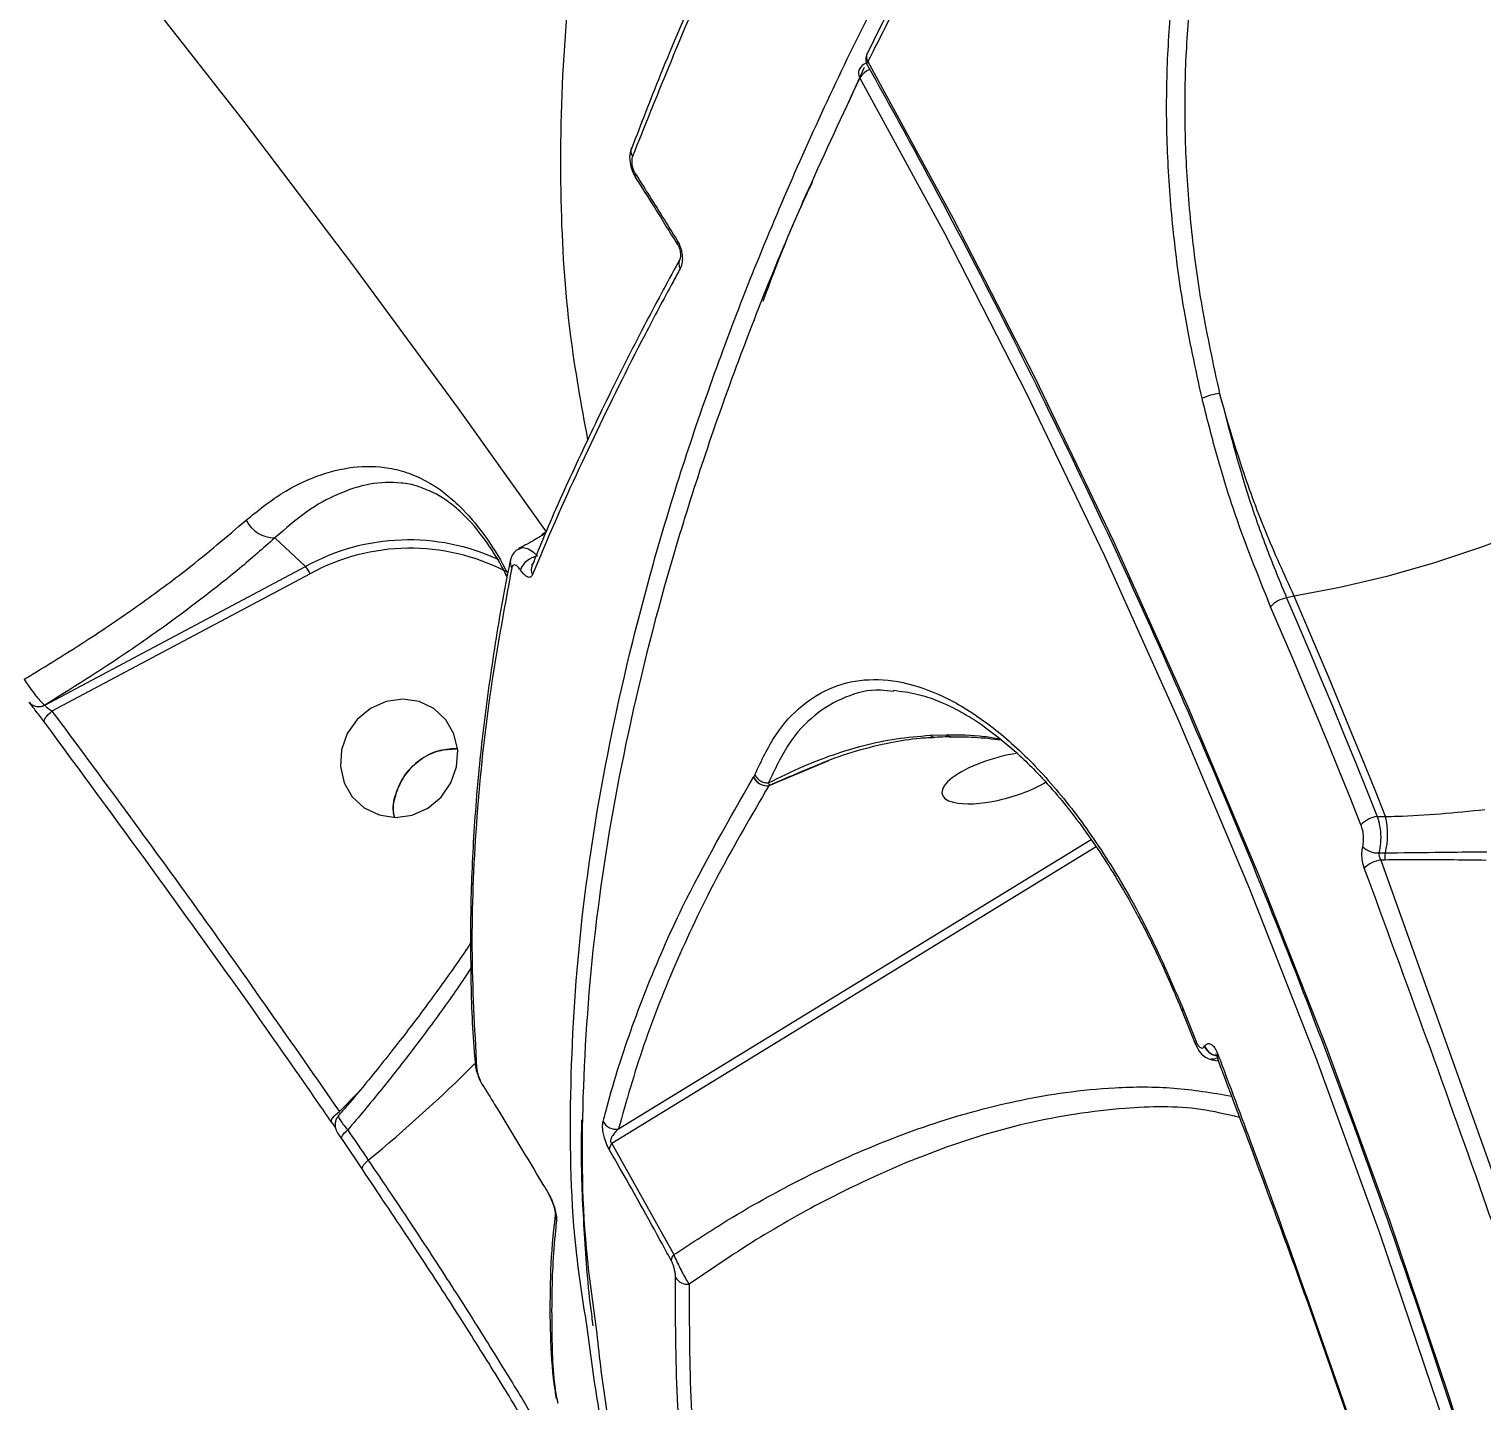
# Model space of a CAD drawing. Header units: millimetres. Extents: x -6523 to 7556, y -5559 to 6101.
# Drawn here: x -1828.2 to -1720.4, y 2638.8 to 2740.5 of the extents above; entities that cross this region are included whole.
import ezdxf

# ---------------------------------------------------------------- set-up
doc = ezdxf.new("R2010")
doc.units = ezdxf.units.MM
for name, color, linetype in [('DIKOM_ОБЪЕКТ', 7, 'Continuous'), ('DIKOM_РАЗМЕР_ЗОНА', 7, 'Continuous'), ('DIKOM_РАЗМЕР_ОБЪЕКТА', 7, 'Continuous')]:
    doc.layers.add(name, color=color, linetype=linetype)
doc.styles.add('style1', font='arial.ttf', dxfattribs={"width": 0.8})
doc.dimstyles.new('1-50', dxfattribs={"dimtxt": 300, "dimasz": 200, "dimexe": 100, "dimexo": 0, "dimgap": 100, "dimtad": 1, "dimtxsty": 'style1', "dimcen": 200, "dimclrd": 7, "dimclre": 7, "dimclrt": 7, "dimadec": 1, "dimazin": 2, "dimtfac": 1, "dimtmove": 0, "dimatfit": 2, "dimfxl": 0, "dimlwd": 25, "dimlwe": 18, "dimarcsym": 0})

# ---------------------------------------------------------------- blocks, each defined once
blk = doc.blocks.new('*D10')
at = {"layer": 'Defpoints', "color": 0, "transparency": 16777216}
for p in [(-1823.23, 4314.24), (3842.01, -3170.82), (6537.88, -3170.82)]:
    blk.add_point(p, dxfattribs=at)
at = {"layer": 'DIKOM_РАЗМЕР_ОБЪЕКТА', "color": 7, "lineweight": 18, "transparency": 16777216}
for p, q in [((-1823.23, 4314.24), (6637.88, 4314.24)), ((3842.01, -3170.82), (6637.88, -3170.82))]:
    blk.add_line(p, q, dxfattribs=at)
at = {"layer": 'DIKOM_РАЗМЕР_ОБЪЕКТА', "color": 7, "lineweight": 25, "transparency": 16777216}
blk.add_line((6537.88, 3914.24), (6537.88, -2770.82), dxfattribs=at)
at = {"layer": 'DIKOM_РАЗМЕР_ОБЪЕКТА', "color": 7, "transparency": 16777216}
for points in [[(6471.22, 3914.24), (6604.55, 3914.24), (6537.88, 4314.24)], [(6471.22, -2770.82), (6604.55, -2770.82), (6537.88, -3170.82)]]:
    blk.add_solid(points, dxfattribs=at)
at = {"layer": 'DIKOM_РАЗМЕР_ОБЪЕКТА', "color": 7, "transparency": 16777216, "insert": (6304.71, 207.11), "char_height": 300, "attachment_point": 5, "rotation": 90, "style": 'style1'}
blk.add_mtext('7500', dxfattribs=at)
blk = doc.blocks.new('*D13')
at = {"layer": 'Defpoints', "color": 0, "transparency": 16777216}
for p in [(-2358.18, 6101.03), (4341.71, -4605.15), (7455.88, -4605.15)]:
    blk.add_point(p, dxfattribs=at)
at = {"layer": 'DIKOM_РАЗМЕР_ЗОНА', "color": 7, "lineweight": 18, "transparency": 16777216}
for p, q in [((-2358.18, 6101.03), (7555.88, 6101.03)), ((4341.71, -4605.15), (7555.88, -4605.15))]:
    blk.add_line(p, q, dxfattribs=at)
at = {"layer": 'DIKOM_РАЗМЕР_ЗОНА', "color": 7, "lineweight": 25, "transparency": 16777216}
blk.add_line((7455.88, 5701.03), (7455.88, -4205.15), dxfattribs=at)
at = {"layer": 'DIKOM_РАЗМЕР_ЗОНА', "color": 7, "transparency": 16777216}
for points in [[(7389.22, 5701.03), (7522.55, 5701.03), (7455.88, 6101.03)], [(7389.22, -4205.15), (7522.55, -4205.15), (7455.88, -4605.15)]]:
    blk.add_solid(points, dxfattribs=at)
at = {"layer": 'DIKOM_РАЗМЕР_ЗОНА', "color": 7, "transparency": 16777216, "insert": (7222.71, 375.61), "char_height": 300, "attachment_point": 5, "rotation": 90, "style": 'style1'}
blk.add_mtext('10700', dxfattribs=at)

msp = doc.modelspace()

# ---------------------------------------------------------------- linework, layer by layer
at = {"layer": 'DIKOM_ОБЪЕКТ', "color": 7, "linetype": 'Continuous', "lineweight": 15}
for p, q in [((-1766.025, 2738.698), (-1766.017, 2738.713)), ((-1767.538, 2734.763), (-1766.227, 2737.654)), ((-1783.511, 2731.656), (-1783.501, 2731.68)), ((-1780.104, 2724.544), (-1780.096, 2724.529)), ((-1789.839, 2703.21), (-1790.151, 2702.998)), ((-1809.953, 2702.76), (-1807.669, 2700.643)), ((-1826.999, 2690.367), (-1807.669, 2700.643)), ((-1807.339, 2700.101), (-1826.475, 2689.929)), ((-1790.882, 2700.751), (-1790.871, 2700.776)), ((-1734.362, 2698.437), (-1734.925, 2698.316)), ((-1828.176, 2690.576), (-1828.167, 2690.566)), ((-1827.005, 2690.374), (-1826.999, 2690.367)), ((-1761.361, 2688.131), (-1760.171, 2688.172)), ((-1768.901, 2686.243), (-1773.32, 2684.387)), ((-1774.453, 2685.033), (-1774.441, 2685.052)), ((-1774.441, 2685.052), (-1774.361, 2685.208)), ((-1772.43, 2684.776), (-1773.297, 2684.401)), ((-1773.357, 2684.598), (-1773.297, 2684.401)), ((-1773.297, 2684.401), (-1773.32, 2684.387)), ((-1728.208, 2682.109), (-1727.599, 2682.118)), ((-1784.465, 2658.957), (-1749.425, 2680.401)), ((-1749.038, 2679.855), (-1784.958, 2657.872)), ((-1727.614, 2678.887), (-1727.949, 2678.884)), ((-1727.949, 2678.884), (-1715.822, 2644.942)), ((-1742.667, 2667.67), (-1741.673, 2665.202)), ((-1741.01, 2665.078), (-1741.002, 2665.091)), ((-1740.509, 2664.078), (-1740.002, 2664.007)), ((-1805.164, 2660.242), (-1803.782, 2661.665)), ((-1804.97, 2658.165), (-1803.442, 2655.922)), ((-1784.958, 2657.872), (-1780.362, 2649.633))]:
    msp.add_line(p, q, dxfattribs=at)
at = {"layer": 'DIKOM_ОБЪЕКТ', "color": 7, "linetype": 'Continuous', "lineweight": 15, "flags": 128}
for points in [[(-1874.105, 2806.174), (-1864.726, 2796.055), (-1855.518, 2785.844), (-1846.488, 2775.547), (-1837.64, 2765.172), (-1828.982, 2754.724), (-1820.518, 2744.211), (-1812.254, 2733.639), (-1804.195, 2723.015), (-1796.347, 2712.346), (-1789.821, 2703.212)], [(-1765.999, 2737.769), (-1765.999, 2737.769), (-1766.026, 2737.857), (-1766.019, 2737.96), (-1765.977, 2738.075)], [(-1765.977, 2738.075), (-1759.643, 2726.448), (-1753.573, 2714.595), (-1747.771, 2702.521), (-1742.24, 2690.237), (-1736.984, 2677.749), (-1732.006, 2665.065), (-1727.31, 2652.195), (-1722.898, 2639.146), (-1718.774, 2625.926), (-1714.94, 2612.546), (-1711.4, 2599.013), (-1708.154, 2585.336), (-1705.205, 2571.525), (-1702.556, 2557.588), (-1700.208, 2543.534), (-1698.162, 2529.373), (-1696.42, 2515.114), (-1694.983, 2500.766), (-1693.852, 2486.339), (-1693.027, 2471.842), (-1692.51, 2457.284)], [(-1693.322, 2456.912), (-1693.838, 2471.426), (-1694.66, 2485.879), (-1695.788, 2500.263), (-1697.221, 2514.568), (-1698.958, 2528.784), (-1700.997, 2542.903), (-1703.339, 2556.914), (-1705.98, 2570.809), (-1708.919, 2584.579), (-1712.155, 2598.215), (-1715.686, 2611.707), (-1719.508, 2625.047), (-1723.619, 2638.227), (-1728.017, 2651.237), (-1732.699, 2664.068), (-1737.662, 2676.714), (-1742.903, 2689.165), (-1748.417, 2701.412), (-1754.202, 2713.449), (-1760.254, 2725.267), (-1766.568, 2736.859)], [(-1688.386, 2722.473), (-1690.246, 2720.373), (-1692.387, 2718.268), (-1694.79, 2716.176), (-1697.432, 2714.116), (-1700.291, 2712.108), (-1703.339, 2710.169), (-1706.549, 2708.317), (-1709.891, 2706.57), (-1713.336, 2704.943), (-1716.852, 2703.45), (-1720.406, 2702.106), (-1723.966, 2700.923), (-1727.501, 2699.911), (-1730.976, 2699.08), (-1734.362, 2698.437)], [(-1790.137, 2702.97), (-1790.136, 2702.971), (-1789.927, 2703.078)], [(-1729.413, 2681.492), (-1730.226, 2683.53), (-1731.046, 2685.564), (-1731.873, 2687.593), (-1732.707, 2689.617), (-1733.548, 2691.636), (-1734.397, 2693.65), (-1735.252, 2695.658), (-1736.114, 2697.662)], [(-1734.925, 2698.316), (-1734.061, 2696.308), (-1733.204, 2694.294), (-1732.354, 2692.276), (-1731.51, 2690.253), (-1730.674, 2688.224), (-1729.845, 2686.191), (-1729.023, 2684.153), (-1728.208, 2682.109)], [(-1727.599, 2682.118), (-1728.42, 2684.176), (-1729.247, 2686.228), (-1730.082, 2688.276), (-1730.923, 2690.319), (-1731.772, 2692.356), (-1732.629, 2694.388), (-1733.492, 2696.416), (-1734.362, 2698.437)], [(-1804.205, 2683.564), (-1803.319, 2682.745), (-1802.224, 2682.225), (-1801.008, 2682.045), (-1799.771, 2682.22), (-1798.612, 2682.735), (-1797.625, 2683.55), (-1796.891, 2684.597), (-1796.469, 2685.793), (-1796.392, 2687.04), (-1796.667, 2688.237), (-1797.273, 2689.288), (-1798.159, 2690.107), (-1799.254, 2690.627), (-1800.47, 2690.807), (-1801.707, 2690.632), (-1802.866, 2690.117), (-1803.852, 2689.302), (-1804.587, 2688.255), (-1805.009, 2687.059), (-1805.086, 2685.812), (-1804.81, 2684.614), (-1804.205, 2683.564)], [(-1827.024, 2689.095), (-1827.051, 2689.154), (-1827.048, 2689.233), (-1827.015, 2689.329), (-1826.953, 2689.439), (-1826.864, 2689.558), (-1826.752, 2689.683), (-1826.621, 2689.808), (-1826.475, 2689.929)], [(-1761.361, 2688.131), (-1761.166, 2688.023), (-1761.003, 2688.003)], [(-1742.629, 2667.892), (-1742.504, 2667.584), (-1742.379, 2667.275), (-1742.255, 2666.967), (-1742.13, 2666.658), (-1742.006, 2666.349), (-1741.882, 2666.04), (-1741.758, 2665.731), (-1741.635, 2665.422)], [(-1805.733, 2659.436), (-1805.759, 2659.494), (-1805.755, 2659.571), (-1805.72, 2659.665), (-1805.655, 2659.771), (-1805.564, 2659.886), (-1805.448, 2660.006), (-1805.313, 2660.126), (-1805.164, 2660.242)], [(-1804.97, 2658.165), (-1804.99, 2658.21), (-1804.993, 2658.28), (-1804.972, 2658.362), (-1804.928, 2658.455), (-1804.861, 2658.556), (-1804.774, 2658.661), (-1804.669, 2658.769), (-1804.549, 2658.875)], [(-1804.549, 2658.875), (-1804.357, 2658.595), (-1804.166, 2658.315), (-1803.975, 2658.035), (-1803.784, 2657.755), (-1803.593, 2657.474), (-1803.403, 2657.194), (-1803.212, 2656.914), (-1803.022, 2656.634)]]:
    msp.add_lwpolyline(points, dxfattribs=at)
at = {"layer": 'DIKOM_ОБЪЕКТ', "color": 7, "linetype": 'Continuous', "lineweight": 15}
for centre, radius, start, end in [((-1765.127, 2738.259), 1, 153.93375, 194.66236), ((-1765.429, 2738.431), 0.653, 155.84914, 213.01366), ((-1766.009, 2737.216), 0.664, 156.4871, 212.52709), ((-1765.717, 2737.045), 1, 111.65494, 154.21088), ((-1765.185, 2736.023), 1.616, 114.19227, 148.8438), ((-1765.127, 2738.259), 1, 194.66236, 209.31719), ((-1782.852, 2731.432), 0.696, 161.21048, 214.11136), ((-1782.956, 2729.658), 0.305, 155.85008, 207.78409), ((-1779.83, 2724.68), 0.306, 155.83959, 206.37989), ((-1779.217, 2723.116), 0.773, 152.12764, 209.26817), ((-1739.131, 2708.186), 5.342, 98.29965, 112.77274), ((-1809.916, 2705.21), 2.45, 207.60033, 269.11682), ((-1800.013, 2686.754), 15.859, 65.1564, 118.86585), ((-1799.922, 2686.542), 15.456, 62.68616, 118.68076), ((-1791.77, 2700.943), 0.732, 169.11057, 212.61767), ((-1790.289, 2699.881), 1.534, 96.94173, 160.8639), ((-1809.609, 2699.092), 2.483, 23.97303, 38.63995), ((-1790.113, 2700.44), 0.829, 157.94936, 208.95267), ((-1734.639, 2696.386), 1.951, 98.44609, 139.15565), ((-1827.463, 2691.214), 0.956, 221.78125, 298.57677), ((-1827.457, 2691.207), 0.956, 221.77378, 298.58326), ((-1773.451, 2685.473), 1.094, 203.67026, 276.90489), ((-1773.442, 2685.478), 1.087, 203.08821, 277.63051), ((-1727.952, 2680.126), 2, 97.37511, 136.92425), ((-1733.136, 2680.783), 5.696, 346.09727, 13.55152), ((-1728.16, 2680.991), 1.583, 224.93012, 272.94004), ((-1726.506, 2679.137), 1.136, 165.84709, 192.70246), ((-1727.691, 2676.806), 2.093, 97.07453, 134.77275), ((-1741.434, 2665.273), 0.249, 143.38109, 196.06997), ((-1739.928, 2665.522), 1.17, 202.275, 268.49794), ((-1739.919, 2665.535), 1.17, 202.27825, 268.49469), ((-1739.853, 2664.35), 0.227, 139.27194, 192.68798), ((-1875.408, 2744.469), 113.819, 309.49215, 314.84994), ((-1794.333, 2663.871), 0.768, 184.12329, 211.38619), ((-1794.31, 2662.276), 0.257, 185.76622, 209.33073), ((-1784.671, 2659.989), 1.052, 207.22716, 281.27772), ((-1784.457, 2657.385), 0.699, 135.78157, 175.91615), ((-1788.278, 2652.562), 0.895, 172.68567, 207.79501), ((-1779.887, 2649.144), 0.682, 134.1779, 174.51179), ((-1779.346, 2648.474), 1.04, 210.5397, 276.76285)]:
    msp.add_arc(centre, radius, start, end, dxfattribs=at)
for start_param, end_param in [(4.3633399, 6.8253968), (0.5422115, 2.3044186)]:
    msp.add_ellipse((-1756.016, 2684.98), major_axis=(-4.457, -1.226), ratio=0.3336051, start_param=start_param, end_param=end_param, dxfattribs=at)
for points, knots in [([(-1124.353, 3075.64), (-1125.253, 3075.861), (-1128.437, 3076.644), (-1134.126, 3077.784), (-1141.396, 3079.058), (-1148.858, 3080.118), (-1156.478, 3080.976), (-1164.264, 3081.631), (-1172.215, 3082.083), (-1180.334, 3082.333), (-1188.624, 3082.383), (-1197.087, 3082.231), (-1205.724, 3081.878), (-1214.539, 3081.323), (-1223.536, 3080.566), (-1232.707, 3079.607), (-1242.019, 3078.45), (-1251.436, 3077.099), (-1260.931, 3075.557), (-1270.502, 3073.825), (-1280.152, 3071.903), (-1289.883, 3069.791), (-1299.7, 3067.489), (-1309.604, 3064.997), (-1319.598, 3062.312), (-1329.685, 3059.436), (-1339.869, 3056.366), (-1350.148, 3053.102), (-1360.495, 3049.653), (-1370.867, 3046.033), (-1381.228, 3042.254), (-1391.566, 3038.321), (-1401.885, 3034.233), (-1412.191, 3029.987), (-1422.486, 3025.584), (-1432.774, 3021.022), (-1443.056, 3016.3), (-1453.337, 3011.416), (-1463.619, 3006.369), (-1473.905, 3001.157), (-1484.173, 2995.792), (-1494.379, 2990.294), (-1504.485, 2984.684), (-1514.481, 2978.969), (-1524.373, 2973.145), (-1534.164, 2967.211), (-1543.854, 2961.168), (-1553.442, 2955.016), (-1562.93, 2948.755), (-1572.315, 2942.384), (-1581.599, 2935.904), (-1590.78, 2929.315), (-1599.85, 2922.623), (-1608.782, 2915.848), (-1617.549, 2909.01), (-1626.133, 2902.122), (-1634.532, 2895.187), (-1642.747, 2888.204), (-1650.778, 2881.173), (-1658.626, 2874.094), (-1666.291, 2866.968), (-1673.771, 2859.794), (-1681.067, 2852.573), (-1688.179, 2845.304), (-1695.102, 2837.993), (-1701.82, 2830.654), (-1708.312, 2823.313), (-1714.56, 2815.986), (-1720.561, 2808.679), (-1726.317, 2801.391), (-1731.826, 2794.123), (-1737.091, 2786.873), (-1742.11, 2779.642), (-1746.884, 2772.431), (-1751.412, 2765.24), (-1755.695, 2758.067), (-1759.722, 2750.918), (-1763.175, 2744.455), (-1765.167, 2740.402), (-1766.002, 2738.703)], [0, 0, 0, 0, 0.0052363, 0.0185062, 0.0317826, 0.0449891, 0.0581356, 0.0712368, 0.0843073, 0.0973621, 0.1104157, 0.1234801, 0.1365682, 0.1496946, 0.1628741, 0.1761215, 0.1894001, 0.2026256, 0.2157851, 0.228894, 0.2419673, 0.2550197, 0.2680664, 0.2811206, 0.2941939, 0.307301, 0.3204568, 0.3336763, 0.3469502, 0.3601995, 0.3733731, 0.3864919, 0.3995705, 0.412624, 0.4256673, 0.4387154, 0.4517783, 0.4648707, 0.4780075, 0.4912036, 0.5044676, 0.5177231, 0.5308932, 0.5440216, 0.5571192, 0.5701964, 0.583264, 0.5963326, 0.6094102, 0.6225066, 0.6356323, 0.648798, 0.6620138, 0.6752413, 0.6884296, 0.7015735, 0.7146838, 0.7277709, 0.7408454, 0.7539179, 0.7669975, 0.7800924, 0.7932134, 0.806371, 0.8195755, 0.8328118, 0.8460216, 0.8591822, 0.8723065, 0.8854051, 0.8984883, 0.9115663, 0.9246494, 0.937745, 0.9508633, 0.9640149, 0.9772098, 0.990448, 1, 1, 1, 1]), ([(-1123.883, 3075.305), (-1126.617, 3075.923), (-1133.983, 3077.586), (-1146.695, 3079.633), (-1162.173, 3081.238), (-1178.577, 3082.024), (-1195.872, 3081.97), (-1214.024, 3081.05), (-1232.632, 3079.287), (-1251.62, 3076.705), (-1270.909, 3073.349), (-1290.811, 3069.162), (-1311.284, 3064.126), (-1332.268, 3058.235), (-1353.302, 3051.62), (-1374.312, 3044.321), (-1395.226, 3036.391), (-1416.387, 3027.702), (-1437.728, 3018.251), (-1459.179, 3008.053), (-1480.02, 2997.458), (-1500.194, 2986.541), (-1519.665, 2975.377), (-1538.993, 2963.655), (-1558.11, 2951.388), (-1576.948, 2938.607), (-1595.345, 2925.41), (-1613.234, 2911.833), (-1630.558, 2897.915), (-1647.366, 2883.607), (-1663.574, 2868.944), (-1679.112, 2853.968), (-1693.636, 2839.009), (-1707.122, 2824.119), (-1719.565, 2809.346), (-1731.169, 2794.448), (-1741.86, 2779.473), (-1751.555, 2764.477), (-1759.615, 2750.655), (-1764.026, 2741.932), (-1765.977, 2738.075)], [0, 0, 0, 0, 0.01565149, 0.04216745, 0.06870383, 0.09521979, 0.12250599, 0.14981435, 0.17710056, 0.20361651, 0.23015288, 0.25666892, 0.2839551, 0.31126347, 0.33854965, 0.36506564, 0.39160203, 0.41811795, 0.44540407, 0.47271249, 0.49999873, 0.52556005, 0.55113959, 0.57670085, 0.60294945, 0.62921792, 0.65546669, 0.68198269, 0.7085191, 0.73503516, 0.76232143, 0.78962984, 0.81691613, 0.84343216, 0.8699686, 0.89648453, 0.92377086, 0.95107927, 0.97836552, 1, 1, 1, 1]), ([(-1786.74, 2710.037), (-1787.213, 2712.625), (-1788.263, 2718.374), (-1788.869, 2728.108), (-1788.643, 2739.166), (-1787.309, 2751.01), (-1784.888, 2763.342), (-1781.324, 2776.144), (-1776.6, 2789.378), (-1770.874, 2802.607), (-1764.225, 2815.772), (-1756.748, 2828.815), (-1748.246, 2842.094), (-1738.698, 2855.568), (-1728.11, 2869.194), (-1716.466, 2882.964), (-1703.759, 2896.825), (-1689.937, 2910.796), (-1675.18, 2924.663), (-1659.85, 2938.098), (-1644.123, 2951.011), (-1628.109, 2963.38), (-1611.369, 2975.562), (-1593.935, 2987.509), (-1575.855, 2999.178), (-1557.639, 3010.25), (-1539.367, 3020.714), (-1521.111, 3030.569), (-1502.472, 3040.046), (-1483.497, 3049.085), (-1464.241, 3057.702), (-1451.365, 3062.963), (-1444.929, 3065.593)], [0, 0, 0, 0, 0.0249861, 0.0554879, 0.0892072, 0.1229523, 0.156671, 0.1913838, 0.2261253, 0.2608375, 0.2934958, 0.3261787, 0.3588365, 0.392437, 0.4260647, 0.4596651, 0.4944807, 0.5292964, 0.5646123, 0.5999279, 0.6330972, 0.6662926, 0.6994622, 0.7335984, 0.7677621, 0.8018986, 0.8344682, 0.867061, 0.8996307, 0.9330788, 0.9665518, 1, 1, 1, 1]), ([(-1786.759, 2644.055), (-1787.054, 2645.89), (-1787.951, 2651.48), (-1788.169, 2661.405), (-1787.446, 2673.778), (-1785.462, 2686.653), (-1782.314, 2699.949), (-1777.998, 2713.613), (-1772.537, 2727.579), (-1765.936, 2741.808), (-1758.185, 2756.28), (-1749.318, 2770.966), (-1739.373, 2785.82), (-1728.398, 2800.771), (-1716.443, 2815.75), (-1703.536, 2830.71), (-1689.68, 2845.627), (-1674.917, 2860.475), (-1659.299, 2875.211), (-1642.903, 2889.764), (-1625.801, 2904.067), (-1608.043, 2918.073), (-1589.645, 2931.752), (-1570.649, 2945.089), (-1551.12, 2958.044), (-1531.15, 2970.558), (-1510.831, 2982.573), (-1491.184, 2993.509), (-1472.273, 3003.439), (-1454.15, 3012.441), (-1435.884, 3021.004), (-1417.557, 3029.089), (-1399.335, 3036.626), (-1381.262, 3043.597), (-1365.225, 3049.373), (-1355.22, 3052.694), (-1351.143, 3054.047)], [0, 0, 0, 0, 0.015189, 0.04629209, 0.07739534, 0.10859648, 0.13984761, 0.17109869, 0.20229995, 0.23340298, 0.26450578, 0.29570661, 0.32695741, 0.35820803, 0.38940887, 0.42051169, 0.45161472, 0.48281582, 0.51406679, 0.54531775, 0.57651864, 0.60762179, 0.63872484, 0.66992576, 0.70117676, 0.73242771, 0.76362877, 0.79473176, 0.82147836, 0.84836708, 0.87528754, 0.90220785, 0.92909657, 0.95547734, 0.98185811, 1, 1, 1, 1]), ([(-1755.754, 2784.827), (-1758.597, 2780.266), (-1764.285, 2771.144), (-1771.633, 2757.608), (-1778.166, 2744.192), (-1781.674, 2735.425), (-1783.428, 2731.042)], [0, 0, 0, 0, 0.2486166, 0.4972327, 0.7486166, 1, 1, 1, 1]), ([(-1741.199, 2713.112), (-1741.675, 2715.3), (-1742.554, 2719.332), (-1743.36, 2725.343), (-1743.798, 2730.992), (-1743.87, 2736.567), (-1743.554, 2741.993), (-1742.856, 2747.21), (-1741.774, 2752.172), (-1740.287, 2756.794), (-1738.453, 2761.075), (-1736.933, 2763.558), (-1736.174, 2764.797)], [0, 0, 0, 0, 0.1166818, 0.2150849, 0.3137989, 0.4122013, 0.5100618, 0.6082249, 0.7060833, 0.8039542, 0.9021329, 1, 1, 1, 1]), ([(-1735.014, 2764.105), (-1735.756, 2762.892), (-1737.243, 2760.463), (-1739.036, 2756.273), (-1740.489, 2751.747), (-1741.546, 2746.888), (-1742.226, 2741.777), (-1742.532, 2736.461), (-1742.459, 2730.998), (-1742.026, 2725.461), (-1741.233, 2719.57), (-1740.37, 2715.617), (-1739.902, 2713.473)], [0, 0, 0, 0, 0.0977718, 0.1958558, 0.2936291, 0.3914568, 0.4895937, 0.5874226, 0.685896, 0.7846777, 0.8831539, 1, 1, 1, 1]), ([(-1771.792, 2757.84), (-1772.956, 2755.527), (-1775.297, 2750.875), (-1778.471, 2743.952), (-1781.232, 2737.533), (-1782.793, 2733.464), (-1783.482, 2731.669)], [0, 0, 0, 0, 0.2614253, 0.5256312, 0.7907302, 1, 1, 1, 1]), ([(-1765.999, 2737.769), (-1764.973, 2735.927), (-1761.998, 2730.583), (-1757.239, 2721.589), (-1751.795, 2710.731), (-1746.577, 2699.69), (-1741.584, 2688.476), (-1736.819, 2677.093), (-1732.285, 2665.548), (-1727.984, 2653.848), (-1723.919, 2641.999), (-1720.093, 2630.007), (-1716.506, 2617.878), (-1713.161, 2605.62), (-1710.06, 2593.239), (-1707.204, 2580.742), (-1704.595, 2568.135), (-1702.235, 2555.425), (-1700.125, 2542.62), (-1698.266, 2529.726), (-1696.658, 2516.75), (-1695.304, 2503.7), (-1694.202, 2490.582), (-1693.357, 2477.403), (-1692.85, 2466.269), (-1692.661, 2459.524), (-1692.596, 2457.202)], [0, 0, 0, 0, 0.0228166, 0.0662017, 0.1095869, 0.1529712, 0.1963555, 0.2397394, 0.2831229, 0.3265066, 0.3698892, 0.4132717, 0.4566543, 0.5000367, 0.543419, 0.5868007, 0.6301821, 0.6735639, 0.7169461, 0.7603273, 0.8037086, 0.8470897, 0.8904714, 0.9338526, 0.9772336, 1, 1, 1, 1]), ([(-1766.568, 2736.859), (-1767.871, 2734.092), (-1771.409, 2726.58), (-1776.246, 2714.531), (-1780.765, 2700.828), (-1784.106, 2687.468), (-1786.295, 2674.501), (-1787.237, 2662.023), (-1787.214, 2651.874), (-1786.401, 2646.115), (-1786.123, 2644.144)], [0, 0, 0, 0, 0.0819272, 0.2223873, 0.3632901, 0.5044187, 0.6455467, 0.7864497, 0.92691, 1, 1, 1, 1]), ([(-1783.49, 2731.651), (-1783.531, 2731.549), (-1783.658, 2731.232), (-1783.644, 2730.656), (-1783.498, 2730.004), (-1783.306, 2729.676), (-1783.216, 2729.524)], [0, 0, 0, 0, 0.1598433, 0.4969368, 0.7662489, 1, 1, 1, 1]), ([(-1783.428, 2731.042), (-1783.432, 2731.031), (-1783.46, 2730.955), (-1783.492, 2730.795), (-1783.492, 2730.539), (-1783.447, 2730.273), (-1783.361, 2730.006), (-1783.276, 2729.857), (-1783.234, 2729.783)], [0, 0, 0, 0, 0.0354146, 0.2573066, 0.4481717, 0.6281342, 0.8143077, 1, 1, 1, 1]), ([(-1783.234, 2729.783), (-1782.919, 2729.285), (-1781.868, 2727.624), (-1780.834, 2725.967), (-1780.11, 2724.806)], [0, 0, 0, 0, 0.2996377, 1, 1, 1, 1]), ([(-1783.23, 2729.513), (-1782.745, 2728.753), (-1781.685, 2727.088), (-1780.669, 2725.434), (-1780.118, 2724.535)], [0, 0, 0, 0, 0.45697972, 1, 1, 1, 1]), ([(-1773.747, 2720.305), (-1773.048, 2722.181), (-1771.96, 2725.102), (-1770.57, 2728.099), (-1770.073, 2729.171)], [0, 0, 0, 0, 0.64225353, 1, 1, 1, 1]), ([(-1780.11, 2724.806), (-1780.048, 2724.694), (-1779.924, 2724.471), (-1779.798, 2724.067), (-1779.732, 2723.661), (-1779.732, 2723.267), (-1779.79, 2722.953), (-1779.861, 2722.801), (-1779.891, 2722.738)], [0, 0, 0, 0, 0.164328, 0.3291674, 0.4897101, 0.6616418, 0.8613953, 1, 1, 1, 1]), ([(-1779.884, 2723.481), (-1780.73, 2721.922), (-1782.607, 2718.46), (-1785.233, 2713.261), (-1787.792, 2707.873), (-1789.663, 2703.709), (-1790.6, 2701.392), (-1790.853, 2700.766)], [0, 0, 0, 0, 0.1958358, 0.4347876, 0.6734161, 0.9117259, 1, 1, 1, 1]), ([(-1780.096, 2724.528), (-1780.094, 2724.525), (-1780.072, 2724.494), (-1780.015, 2724.382), (-1779.948, 2724.208), (-1779.897, 2724.011), (-1779.871, 2723.817), (-1779.869, 2723.636), (-1779.893, 2723.494), (-1779.9, 2723.479), (-1779.904, 2723.471)], [0, 0, 0, 0, 0.0104029, 0.1257473, 0.2421738, 0.35764, 0.4824249, 0.6253884, 0.8008491, 1, 1, 1, 1]), ([(-1779.891, 2722.738), (-1780.07, 2722.409), (-1780.966, 2720.759), (-1783.213, 2716.518), (-1786.382, 2710.16), (-1789.062, 2704.286), (-1790.447, 2700.975), (-1790.839, 2700.039)], [0, 0, 0, 0, 0.0413727, 0.2068697, 0.5381499, 0.8694301, 1, 1, 1, 1]), ([(-1736.114, 2697.662), (-1737.081, 2700.066), (-1738.546, 2703.708), (-1740.159, 2708.98), (-1740.852, 2711.735), (-1741.199, 2713.112)], [0, 0, 0, 0, 0.4927561, 0.7463841, 1, 1, 1, 1]), ([(-1734.362, 2698.437), (-1735.091, 2700.034), (-1736.524, 2703.174), (-1738.383, 2708.23), (-1739.394, 2711.718), (-1739.902, 2713.473)], [0, 0, 0, 0, 0.3395466, 0.6677684, 1, 1, 1, 1]), ([(-1739.902, 2713.473), (-1739.216, 2710.858), (-1738.177, 2706.898), (-1736.414, 2701.907), (-1735.421, 2699.513), (-1734.925, 2698.316)], [0, 0, 0, 0, 0.4928133, 0.7464087, 1, 1, 1, 1]), ([(-1812.087, 2704.075), (-1811.218, 2704.775), (-1809.477, 2706.177), (-1806.794, 2707.445), (-1804.138, 2708.118), (-1801.877, 2708.073), (-1800.029, 2707.603), (-1798.663, 2706.984), (-1797.388, 2706.141), (-1796.01, 2704.952), (-1794.442, 2703.098), (-1793.246, 2701.251), (-1792.74, 2700.198), (-1792.676, 2700.065)], [0, 0, 0, 0, 0.1311485, 0.2624316, 0.4002218, 0.5379589, 0.614386, 0.6907349, 0.7505473, 0.8102468, 0.8986072, 0.9871748, 1, 1, 1, 1]), ([(-1799.264, 2706.545), (-1799.279, 2706.551), (-1799.73, 2706.742), (-1800.929, 2706.898), (-1802.908, 2706.861), (-1805.235, 2706.098), (-1807.607, 2704.811), (-1809.165, 2703.449), (-1809.953, 2702.76)], [0, 0, 0, 0, 0.0042652, 0.1266902, 0.347592, 0.57333, 0.7842312, 1, 1, 1, 1]), ([(-1792.717, 2699.836), (-1792.801, 2700.013), (-1793.279, 2701.013), (-1794.393, 2702.752), (-1795.798, 2704.398), (-1797.006, 2705.415), (-1798.111, 2706.122), (-1798.853, 2706.394), (-1799.264, 2706.545)], [0, 0, 0, 0, 0.047986, 0.2714497, 0.4945788, 0.647395, 0.8046728, 1, 1, 1, 1]), ([(-1828.53, 2692.281), (-1826.91, 2693.273), (-1823.93, 2695.099), (-1819.929, 2697.842), (-1815.92, 2700.794), (-1813.498, 2702.867), (-1812.087, 2704.075)], [0, 0, 0, 0, 0.25807967, 0.47500288, 0.69407294, 1, 1, 1, 1]), ([(-1809.953, 2702.76), (-1810.81, 2702.006), (-1812.523, 2700.499), (-1815.435, 2698.19), (-1818.591, 2695.862), (-1822.41, 2693.228), (-1825.319, 2691.421), (-1827.005, 2690.374)], [0, 0, 0, 0, 0.18256, 0.3651211, 0.5530301, 0.7409452, 1, 1, 1, 1]), ([(-1791.856, 2701.934), (-1791.938, 2701.894), (-1792.145, 2701.794), (-1792.352, 2701.49), (-1792.467, 2701.237), (-1792.483, 2701.096), (-1792.484, 2701.079)], [0, 0, 0, 0, 0.238991, 0.6003526, 0.9526452, 1, 1, 1, 1]), ([(-1790.132, 2702.956), (-1790.3, 2702.85), (-1790.849, 2702.5), (-1791.46, 2702.189), (-1791.885, 2701.974)], [0, 0, 0, 0, 0.3054237, 1, 1, 1, 1]), ([(-1791.855, 2701.932), (-1791.79, 2701.97), (-1791.611, 2702.077), (-1791.226, 2702.003), (-1790.813, 2701.767), (-1790.571, 2701.507), (-1790.474, 2701.404)], [0, 0, 0, 0, 0.1770366, 0.4851149, 0.7945005, 1, 1, 1, 1]), ([(-1792.487, 2701.081), (-1792.497, 2701.034), (-1792.986, 2698.832), (-1793.693, 2694.558), (-1794.585, 2688.275), (-1795.156, 2682.108), (-1795.459, 2676.048), (-1795.443, 2670.12), (-1795.313, 2666.044), (-1795.105, 2663.982), (-1795.088, 2663.815)], [0, 0, 0, 0, 0.0035507, 0.1673084, 0.3311033, 0.4949363, 0.6586564, 0.8221811, 0.9856361, 1, 1, 1, 1]), ([(-1790.88, 2700.751), (-1790.87, 2700.788), (-1790.859, 2700.827), (-1790.812, 2700.869), (-1790.811, 2700.87)], [0, 0, 0, 0, 0.9599746, 1, 1, 1, 1]), ([(-1792.387, 2700.549), (-1792.98, 2697.326), (-1794.166, 2690.88), (-1795.104, 2681.496), (-1795.475, 2672.314), (-1795.151, 2666.419), (-1794.989, 2663.471)], [0, 0, 0, 0, 0.2491211, 0.4982433, 0.7491223, 1, 1, 1, 1]), ([(-1791.738, 2700.384), (-1791.761, 2700.416), (-1791.851, 2700.547), (-1792.011, 2700.708), (-1792.186, 2700.781), (-1792.322, 2700.738), (-1792.365, 2700.612), (-1792.387, 2700.549)], [0, 0, 0, 0, 0.0797846, 0.3181485, 0.5555742, 0.777399, 1, 1, 1, 1]), ([(-1790.839, 2700.039), (-1790.885, 2699.966), (-1790.977, 2699.821), (-1791.211, 2699.842), (-1791.475, 2700.024), (-1791.656, 2700.271), (-1791.738, 2700.384)], [0, 0, 0, 0, 0.2591472, 0.5177277, 0.7812281, 1, 1, 1, 1]), ([(-1828.53, 2692.281), (-1828.434, 2692.131), (-1828.22, 2691.795), (-1827.904, 2691.358), (-1827.581, 2690.946), (-1827.286, 2690.609), (-1827.093, 2690.434), (-1827.016, 2690.381), (-1827.005, 2690.374)], [0, 0, 0, 0, 0.1805087, 0.4029295, 0.5309963, 0.7496163, 0.9663928, 1, 1, 1, 1]), ([(-1774.361, 2685.208), (-1773.873, 2686.239), (-1772.897, 2688.301), (-1770.903, 2690.448), (-1768.575, 2691.843), (-1765.933, 2692.395), (-1763.054, 2692.099), (-1760.011, 2690.948), (-1756.883, 2688.963), (-1753.745, 2686.163), (-1750.679, 2682.601), (-1747.761, 2678.329), (-1745.025, 2673.453), (-1743.428, 2669.747), (-1742.629, 2667.892)], [0, 0, 0, 0, 0.0836177, 0.167166, 0.2504173, 0.3338525, 0.4173035, 0.5004886, 0.5837385, 0.6671389, 0.7504581, 0.8333968, 0.9166285, 1, 1, 1, 1]), ([(-1764.056, 2691.371), (-1764.388, 2691.417), (-1765.669, 2691.597), (-1767.669, 2691.052), (-1769.964, 2689.737), (-1771.918, 2687.628), (-1772.877, 2685.609), (-1773.357, 2684.598)], [0, 0, 0, 0, 0.0804266, 0.3108966, 0.5395176, 0.769472, 1, 1, 1, 1]), ([(-1764.084, 2691.466), (-1763.512, 2691.399), (-1762.446, 2691.273), (-1760.84, 2690.737), (-1759.41, 2690.074), (-1757.714, 2689.074), (-1755.738, 2687.606), (-1753.678, 2685.665), (-1751.94, 2683.734), (-1750.493, 2681.926), (-1749.11, 2679.998), (-1747.689, 2677.805), (-1746.149, 2675.15), (-1744.399, 2671.758), (-1743.262, 2669.08), (-1742.651, 2667.641)], [0, 0, 0, 0, 0.0884336, 0.1648866, 0.2296162, 0.283631, 0.3854946, 0.4839934, 0.5483984, 0.6118566, 0.6754519, 0.73538, 0.8092254, 0.89753, 1, 1, 1, 1]), ([(-1827.024, 2689.095), (-1827.126, 2689.23), (-1827.328, 2689.5), (-1827.646, 2689.913), (-1827.922, 2690.266), (-1828.097, 2690.484), (-1828.155, 2690.554), (-1828.171, 2690.572)], [0, 0, 0, 0, 0.2316158, 0.4633598, 0.6928034, 0.9184978, 1, 1, 1, 1]), ([(-1826.999, 2690.367), (-1826.992, 2690.356), (-1826.974, 2690.326), (-1826.899, 2690.251), (-1826.777, 2690.147), (-1826.628, 2690.033), (-1826.527, 2689.964), (-1826.475, 2689.929)], [0, 0, 0, 0, 0.1277376, 0.3308425, 0.5438977, 0.768251, 1, 1, 1, 1]), ([(-1805.733, 2659.436), (-1806.09, 2659.954), (-1807.879, 2662.545), (-1814.842, 2672.532), (-1821.679, 2681.828), (-1827.024, 2689.095)], [0, 0, 0, 0, 0.0517075, 0.2585518, 1, 1, 1, 1]), ([(-1826.475, 2689.929), (-1822.854, 2685.035), (-1815.61, 2675.244), (-1808.646, 2665.243), (-1805.164, 2660.242)], [0, 0, 0, 0, 0.499919, 1, 1, 1, 1]), ([(-1773.357, 2684.598), (-1772.486, 2685.028), (-1770.19, 2686.161), (-1767.047, 2687.235), (-1763.907, 2687.921), (-1762.209, 2688.061), (-1761.361, 2688.131)], [0, 0, 0, 0, 0.231934, 0.6115131, 0.8058712, 1, 1, 1, 1]), ([(-1769.874, 2685.858), (-1769.706, 2685.933), (-1768.708, 2686.376), (-1766.866, 2686.998), (-1764.449, 2687.602), (-1762.513, 2687.918), (-1761.374, 2687.968), (-1761.004, 2687.984)], [0, 0, 0, 0, 0.0610692, 0.3623165, 0.6485221, 0.885656, 1, 1, 1, 1]), ([(-1761.014, 2687.992), (-1760.756, 2688.011), (-1760.362, 2688.04), (-1759.971, 2688.03), (-1759.837, 2688.027)], [0, 0, 0, 0, 0.6562356, 1, 1, 1, 1]), ([(-1760.171, 2688.172), (-1759.244, 2688.171), (-1757.949, 2688.17), (-1756.586, 2687.935), (-1756.198, 2687.868)], [0, 0, 0, 0, 0.715312, 1, 1, 1, 1]), ([(-1760.171, 2688.172), (-1760.153, 2688.159), (-1760.044, 2688.077), (-1759.921, 2688.006), (-1759.824, 2688.045), (-1759.821, 2688.047)], [0, 0, 0, 0, 0.15611369, 0.97028948, 1, 1, 1, 1]), ([(-1759.819, 2688.017), (-1759.238, 2688.022), (-1758.035, 2688.032), (-1756.752, 2687.87), (-1756.088, 2687.786)], [0, 0, 0, 0, 0.4824906, 1, 1, 1, 1]), ([(-1796.49, 2687.144), (-1796.957, 2687.111), (-1797.918, 2687.043), (-1799.258, 2686.336), (-1800.353, 2685.251), (-1801.006, 2683.886), (-1801.25, 2682.758), (-1801.117, 2682.18), (-1801.093, 2682.074)], [0, 0, 0, 0, 0.1832746, 0.3766701, 0.5700582, 0.7634549, 0.9568364, 1, 1, 1, 1]), ([(-1801.087, 2682.075), (-1801.115, 2682.206), (-1801.246, 2682.812), (-1800.984, 2683.961), (-1800.304, 2685.317), (-1799.192, 2686.382), (-1797.865, 2687.058), (-1796.93, 2687.109), (-1796.489, 2687.133)], [0, 0, 0, 0, 0.0532771, 0.2466532, 0.4400016, 0.6333566, 0.8267336, 1, 1, 1, 1]), ([(-1768.915, 2686.238), (-1769.647, 2685.948), (-1770.825, 2685.48), (-1771.989, 2684.97), (-1772.43, 2684.776)], [0, 0, 0, 0, 0.6210861, 1, 1, 1, 1]), ([(-1785.606, 2659.507), (-1785.543, 2659.754), (-1785.226, 2660.988), (-1784.295, 2664.217), (-1782.504, 2669.253), (-1779.355, 2676.492), (-1776.303, 2681.81), (-1774.453, 2685.033)], [0, 0, 0, 0, 0.0299895, 0.1499519, 0.3900707, 0.6301894, 1, 1, 1, 1]), ([(-1774.361, 2685.208), (-1774.312, 2685.125), (-1774.211, 2684.954), (-1773.961, 2684.756), (-1773.665, 2684.623), (-1773.458, 2684.606), (-1773.357, 2684.598)], [0, 0, 0, 0, 0.2437291, 0.4999813, 0.7563091, 1, 1, 1, 1]), ([(-1773.32, 2684.387), (-1774.591, 2682.218), (-1777.133, 2677.882), (-1780.184, 2671.479), (-1782.719, 2665.152), (-1783.883, 2661.022), (-1784.465, 2658.957)], [0, 0, 0, 0, 0.249269, 0.498539, 0.7492691, 1, 1, 1, 1]), ([(-1727.599, 2682.118), (-1727.317, 2682.121), (-1724.923, 2682.151), (-1722.43, 2682.409), (-1720.232, 2682.636)], [0, 0, 0, 0, 0.1178585, 1, 1, 1, 1]), ([(-1729.281, 2679.872), (-1729.255, 2680.02), (-1729.202, 2680.314), (-1729.23, 2680.825), (-1729.314, 2681.224), (-1729.39, 2681.431), (-1729.413, 2681.492)], [0, 0, 0, 0, 0.2927848, 0.5851631, 0.8787937, 1, 1, 1, 1]), ([(-1728.208, 2682.109), (-1728.177, 2682.008), (-1728.069, 2681.662), (-1727.958, 2680.996), (-1727.937, 2680.144), (-1728.032, 2679.654), (-1728.079, 2679.409)], [0, 0, 0, 0, 0.1209377, 0.4144854, 0.7069854, 1, 1, 1, 1]), ([(-1729.165, 2678.292), (-1729.182, 2678.34), (-1729.251, 2678.536), (-1729.331, 2678.92), (-1729.36, 2679.431), (-1729.308, 2679.725), (-1729.281, 2679.872)], [0, 0, 0, 0, 0.0964531, 0.3985579, 0.6991437, 1, 1, 1, 1]), ([(-1728.079, 2679.409), (-1728.084, 2679.36), (-1728.093, 2679.261), (-1728.054, 2679.09), (-1727.999, 2678.964), (-1727.958, 2678.899), (-1727.949, 2678.884)], [0, 0, 0, 0, 0.2932283, 0.5923097, 0.9005718, 1, 1, 1, 1]), ([(-1728.079, 2679.409), (-1728.04, 2679.41), (-1727.883, 2679.411), (-1727.725, 2679.413), (-1727.608, 2679.415)], [0, 0, 0, 0, 0.2500124, 1, 1, 1, 1]), ([(-1727.608, 2679.415), (-1727.303, 2679.418), (-1725.779, 2679.436), (-1723.275, 2679.473), (-1721.056, 2679.488), (-1720.073, 2679.495)], [0, 0, 0, 0, 0.1222772, 0.6114231, 1, 1, 1, 1]), ([(-1717.048, 2644.377), (-1717.247, 2644.958), (-1718.237, 2647.858), (-1722.148, 2659.179), (-1726.081, 2669.893), (-1729.165, 2678.292)], [0, 0, 0, 0, 0.0512269, 0.2561297, 1, 1, 1, 1]), ([(-1720.134, 2678.862), (-1721.971, 2678.885), (-1724.47, 2678.917), (-1726.956, 2678.893), (-1727.614, 2678.887)], [0, 0, 0, 0, 0.7352983, 1, 1, 1, 1]), ([(-1795.41, 2672.771), (-1795.426, 2672.747), (-1796.077, 2671.738), (-1797.527, 2669.693), (-1799.758, 2666.651), (-1802.174, 2663.584), (-1804.014, 2661.332), (-1805.08, 2660.12), (-1805.258, 2659.919)], [0, 0, 0, 0, 0.0057748, 0.2410966, 0.4777472, 0.7151412, 0.9526133, 1, 1, 1, 1]), ([(-1795.413, 2670.864), (-1795.611, 2670.562), (-1796.515, 2669.183), (-1798.322, 2666.68), (-1800.753, 2663.476), (-1802.859, 2660.869), (-1804.127, 2659.373), (-1804.549, 2658.875)], [0, 0, 0, 0, 0.0767847, 0.3505978, 0.6244045, 0.8751357, 1, 1, 1, 1]), ([(-1742.629, 2667.892), (-1742.657, 2667.835), (-1742.7, 2667.749), (-1742.663, 2667.69), (-1742.651, 2667.67)], [0, 0, 0, 0, 0.6669621, 1, 1, 1, 1]), ([(-1741.635, 2665.422), (-1741.634, 2665.42), (-1741.596, 2665.326), (-1741.509, 2665.158), (-1741.381, 2665.014), (-1741.249, 2664.943), (-1741.121, 2664.947), (-1741.046, 2665.036), (-1741.01, 2665.078)], [0, 0, 0, 0, 0.0044422, 0.2198525, 0.4355691, 0.5682789, 0.7938425, 1, 1, 1, 1]), ([(-1741.666, 2665.207), (-1741.564, 2664.986), (-1741.39, 2664.611), (-1740.967, 2664.27), (-1740.652, 2664.111), (-1740.485, 2664.117), (-1740.473, 2664.118)], [0, 0, 0, 0, 0.4188959, 0.710466, 0.9790149, 1, 1, 1, 1]), ([(-1741.002, 2665.091), (-1740.966, 2665.137), (-1740.874, 2665.254), (-1740.682, 2665.305), (-1740.446, 2665.194), (-1740.211, 2664.923), (-1740.087, 2664.64), (-1740.025, 2664.498)], [0, 0, 0, 0, 0.1342677, 0.3469846, 0.5632595, 0.7817208, 1, 1, 1, 1]), ([(-1740.205, 2664.552), (-1740.206, 2664.553), (-1740.208, 2664.556), (-1740.171, 2664.507), (-1740.111, 2664.394), (-1740.057, 2664.255), (-1740.028, 2664.161), (-1740.02, 2664.135)], [0, 0, 0, 0, 0.1211859, 0.3356732, 0.6006551, 0.8890817, 1, 1, 1, 1]), ([(-1740.106, 2664.286), (-1738.721, 2660.612), (-1735.35, 2651.671), (-1731.355, 2640.47), (-1728.831, 2632.935), (-1728.08, 2630.695)], [0, 0, 0, 0, 0.3289157, 0.8004227, 1, 1, 1, 1]), ([(-1740.025, 2664.498), (-1739.808, 2663.92), (-1738.72, 2661.032), (-1734.562, 2649.853), (-1730.877, 2639.219), (-1727.996, 2630.905)], [0, 0, 0, 0, 0.0517098, 0.2585515, 1, 1, 1, 1]), ([(-1795.091, 2663.809), (-1795.09, 2663.772), (-1795.088, 2663.571), (-1795.002, 2663.232), (-1794.847, 2662.771), (-1794.687, 2662.408), (-1794.575, 2662.227), (-1794.529, 2662.153)], [0, 0, 0, 0, 0.0807291, 0.4302685, 0.6624422, 0.8615379, 1, 1, 1, 1]), ([(-1794.989, 2663.471), (-1794.977, 2663.377), (-1794.957, 2663.212), (-1794.87, 2662.909), (-1794.77, 2662.648), (-1794.668, 2662.426), (-1794.6, 2662.309), (-1794.565, 2662.25)], [0, 0, 0, 0, 0.3195818, 0.5618536, 0.7279361, 0.8640143, 1, 1, 1, 1]), ([(-1740.144, 2664.21), (-1740.173, 2664.185), (-1740.285, 2664.088), (-1740.411, 2664.113), (-1740.504, 2664.132)], [0, 0, 0, 0, 0.2533731, 1, 1, 1, 1]), ([(-1794.565, 2662.25), (-1794.261, 2661.755), (-1792.741, 2659.278), (-1791.111, 2656.581), (-1789.799, 2654.383), (-1789.664, 2654.157)], [0, 0, 0, 0, 0.1831624, 0.9158815, 1, 1, 1, 1]), ([(-1780.362, 2649.633), (-1779.182, 2650.408), (-1775.982, 2652.51), (-1770.627, 2655.474), (-1764.286, 2658.323), (-1757.844, 2660.456), (-1752.284, 2661.611), (-1747.432, 2662.074), (-1743.301, 2662.105), (-1740.445, 2661.63), (-1739.023, 2661.393)], [0, 0, 0, 0, 0.0898672, 0.2438934, 0.398396, 0.5527294, 0.7065242, 0.7935039, 0.8972192, 1, 1, 1, 1]), ([(-1738.428, 2659.803), (-1739.38, 2660.03), (-1742.163, 2660.693), (-1747.471, 2660.553), (-1754.22, 2659.553), (-1761.459, 2657.269), (-1768.035, 2654.311), (-1773.966, 2651.024), (-1777.471, 2648.635), (-1779.224, 2647.441)], [0, 0, 0, 0, 0.0699647, 0.2046699, 0.3789977, 0.5539436, 0.7285996, 0.864299, 1, 1, 1, 1]), ([(-1805.742, 2659.448), (-1805.724, 2659.422), (-1805.612, 2659.26), (-1805.525, 2659.129), (-1805.452, 2659.019)], [0, 0, 0, 0, 0.159622, 1, 1, 1, 1]), ([(-1805.225, 2659.899), (-1805.261, 2659.865), (-1805.366, 2659.762), (-1805.448, 2659.542), (-1805.489, 2659.299), (-1805.473, 2659.092), (-1805.431, 2658.933), (-1805.385, 2658.823), (-1805.346, 2658.746), (-1805.276, 2658.624), (-1805.167, 2658.455), (-1805.021, 2658.241), (-1804.967, 2658.161)], [0, 0, 0, 0, 0.0653611, 0.1934323, 0.3008045, 0.3919415, 0.466838, 0.5223399, 0.5677387, 0.6349638, 0.8649275, 1, 1, 1, 1]), ([(-1805.227, 2659.893), (-1805.232, 2659.871), (-1805.24, 2659.832), (-1805.124, 2659.63), (-1804.919, 2659.332), (-1804.673, 2659.028), (-1804.549, 2658.875)], [0, 0, 0, 0, 0.2408208, 0.4184411, 0.7073292, 1, 1, 1, 1]), ([(-1787.213, 2659.618), (-1787.227, 2658.633), (-1787.268, 2655.646), (-1787.006, 2650.79), (-1786.703, 2646.69), (-1786.393, 2644.588), (-1786.36, 2644.362)], [0, 0, 0, 0, 0.1880608, 0.5706372, 0.9539159, 1, 1, 1, 1]), ([(-1785.155, 2657.435), (-1785.201, 2657.521), (-1785.295, 2657.694), (-1785.418, 2658), (-1785.53, 2658.346), (-1785.625, 2658.777), (-1785.659, 2659.2), (-1785.623, 2659.407), (-1785.606, 2659.507)], [0, 0, 0, 0, 0.1098322, 0.2200326, 0.3256762, 0.4925072, 0.7536995, 1, 1, 1, 1]), ([(-1784.465, 2658.957), (-1784.554, 2658.873), (-1784.73, 2658.708), (-1784.925, 2658.449), (-1785.033, 2658.227), (-1785.06, 2658.086), (-1785.053, 2658.007), (-1785.041, 2657.969), (-1785.025, 2657.936), (-1785, 2657.901), (-1784.974, 2657.883), (-1784.958, 2657.872)], [0, 0, 0, 0, 0.31699729, 0.62712071, 0.79136611, 0.87045566, 0.89780424, 0.92547098, 0.93319324, 0.96034607, 1, 1, 1, 1]), ([(-1780.565, 2649.209), (-1780.841, 2649.716), (-1782.219, 2652.253), (-1783.753, 2654.991), (-1785.024, 2657.206), (-1785.155, 2657.435)], [0, 0, 0, 0, 0.1831628, 0.9158664, 1, 1, 1, 1]), ([(-1803.435, 2655.912), (-1803.452, 2655.95), (-1803.486, 2656.026), (-1803.414, 2656.209), (-1803.261, 2656.419), (-1803.102, 2656.562), (-1803.022, 2656.634)], [0, 0, 0, 0, 0.2499786, 0.4999902, 0.7500252, 1, 1, 1, 1]), ([(-1786.656, 2629.151), (-1786.821, 2629.425), (-1787.2, 2630.054), (-1788.28, 2631.928), (-1789.82, 2634.565), (-1791.793, 2637.866), (-1794.161, 2641.722), (-1796.911, 2646.067), (-1799.988, 2650.798), (-1802.285, 2654.206), (-1803.435, 2655.912)], [0, 0, 0, 0, 0.0988272, 0.227476, 0.3562273, 0.4852118, 0.614068, 0.7423392, 0.8710603, 1, 1, 1, 1]), ([(-1803.022, 2656.634), (-1801.892, 2654.957), (-1799.638, 2651.613), (-1796.616, 2646.967), (-1793.914, 2642.7), (-1791.586, 2638.909), (-1789.658, 2635.686), (-1788.188, 2633.168), (-1787.556, 2632.078), (-1787.27, 2631.586)], [0, 0, 0, 0, 0.1470363, 0.2931898, 0.4393821, 0.5864202, 0.7323144, 0.8792837, 1, 1, 1, 1]), ([(-1789.664, 2654.157), (-1789.616, 2654.071), (-1789.519, 2653.9), (-1789.383, 2653.599), (-1789.254, 2653.26), (-1789.131, 2652.842), (-1789.059, 2652.434), (-1789.066, 2652.239), (-1789.069, 2652.145)], [0, 0, 0, 0, 0.1098839, 0.2200474, 0.3257191, 0.4925603, 0.7537103, 1, 1, 1, 1]), ([(-1789.609, 2654.012), (-1789.594, 2653.987), (-1789.552, 2653.916), (-1789.473, 2653.755), (-1789.385, 2653.55), (-1789.303, 2653.326), (-1789.23, 2653.079), (-1789.175, 2652.83), (-1789.167, 2652.661), (-1789.166, 2652.673), (-1789.166, 2652.677)], [0, 0, 0, 0, 0.045003, 0.1280546, 0.2166085, 0.3165981, 0.44654, 0.6295253, 0.8858039, 1, 1, 1, 1]), ([(-1789.165, 2652.485), (-1789.206, 2652.154), (-1789.421, 2650.424), (-1789.563, 2647.469), (-1789.556, 2643.651), (-1789.388, 2640.817), (-1789.146, 2639.312), (-1789.087, 2638.947)], [0, 0, 0, 0, 0.0669187, 0.3494335, 0.6307083, 0.9104504, 1, 1, 1, 1]), ([(-1789.069, 2652.145), (-1789.093, 2651.915), (-1789.212, 2650.766), (-1789.44, 2647.832), (-1789.432, 2643.578), (-1789.327, 2640.185), (-1788.981, 2638.68), (-1788.97, 2638.632)], [0, 0, 0, 0, 0.0469946, 0.2349825, 0.6112609, 0.9875395, 1, 1, 1, 1]), ([(-1780.242, 2647.945), (-1780.245, 2648.043), (-1780.25, 2648.215), (-1780.309, 2648.53), (-1780.388, 2648.799), (-1780.474, 2649.028), (-1780.535, 2649.149), (-1780.565, 2649.209)], [0, 0, 0, 0, 0.3195673, 0.561883, 0.7279417, 0.8639963, 1, 1, 1, 1]), ([(-1780.362, 2649.633), (-1780.291, 2649.465), (-1780.149, 2649.131), (-1779.891, 2648.596), (-1779.627, 2648.093), (-1779.398, 2647.7), (-1779.274, 2647.516), (-1779.224, 2647.441)], [0, 0, 0, 0, 0.2022212, 0.4043373, 0.6105903, 0.8410889, 1, 1, 1, 1]), ([(-1775.675, 2613.913), (-1776.43, 2616.563), (-1777.941, 2621.863), (-1779.371, 2630.241), (-1780.234, 2638.899), (-1780.24, 2644.93), (-1780.242, 2647.945)], [0, 0, 0, 0, 0.2491213, 0.498243, 0.7491221, 1, 1, 1, 1]), ([(-1779.224, 2647.441), (-1779.223, 2644.45), (-1779.221, 2638.469), (-1778.371, 2629.84), (-1776.951, 2621.45), (-1775.435, 2616.119), (-1774.677, 2613.454)], [0, 0, 0, 0, 0.2491221, 0.498243, 0.7491221, 1, 1, 1, 1]), ([(-1775.021, 2609.561), (-1776.436, 2612.054), (-1779.645, 2617.71), (-1783.219, 2627.31), (-1785.767, 2636.306), (-1786.508, 2642.094), (-1786.759, 2644.055)], [0, 0, 0, 0, 0.2387748, 0.5417658, 0.8447569, 1, 1, 1, 1]), ([(-1786.123, 2644.144), (-1785.923, 2642.302), (-1785.305, 2636.606), (-1782.949, 2627.664), (-1779.524, 2617.883), (-1776.383, 2612.074), (-1774.972, 2609.465)], [0, 0, 0, 0, 0.1450519, 0.4484246, 0.7522826, 1, 1, 1, 1])]:
    msp.add_open_spline(points, degree=3, knots=knots, dxfattribs=at)

# ---------------------------------------------------------------- dimensions: what is measured, and where the dimension line sits
at = {"layer": 'DIKOM_РАЗМЕР_ЗОНА'}
dim = msp.add_linear_dim(base=(7455.882, -4605.145), p1=(-2358.182, 6101.03), p2=(4341.706, -4605.145), angle=90, text='10700', dimstyle='1-50', override={"dimasz": 400, "dimgap": 80}, dxfattribs=at)
dim.commit()
dim.dimension.update_dxf_attribs({"geometry": '*D13', "text_midpoint": (7455.882, 375.606), "dimtype": 160})
at = {"layer": 'DIKOM_РАЗМЕР_ОБЪЕКТА'}
dim = msp.add_linear_dim(base=(6537.882, -3170.823), p1=(-1823.231, 4314.242), p2=(3842.008, -3170.823), angle=90, text='7500', dimstyle='1-50', override={"dimasz": 400, "dimgap": 80}, dxfattribs=at)
dim.commit()
dim.dimension.update_dxf_attribs({"geometry": '*D10', "text_midpoint": (6537.882, 207.106), "dimtype": 160})

doc.saveas('drawing.dxf')
